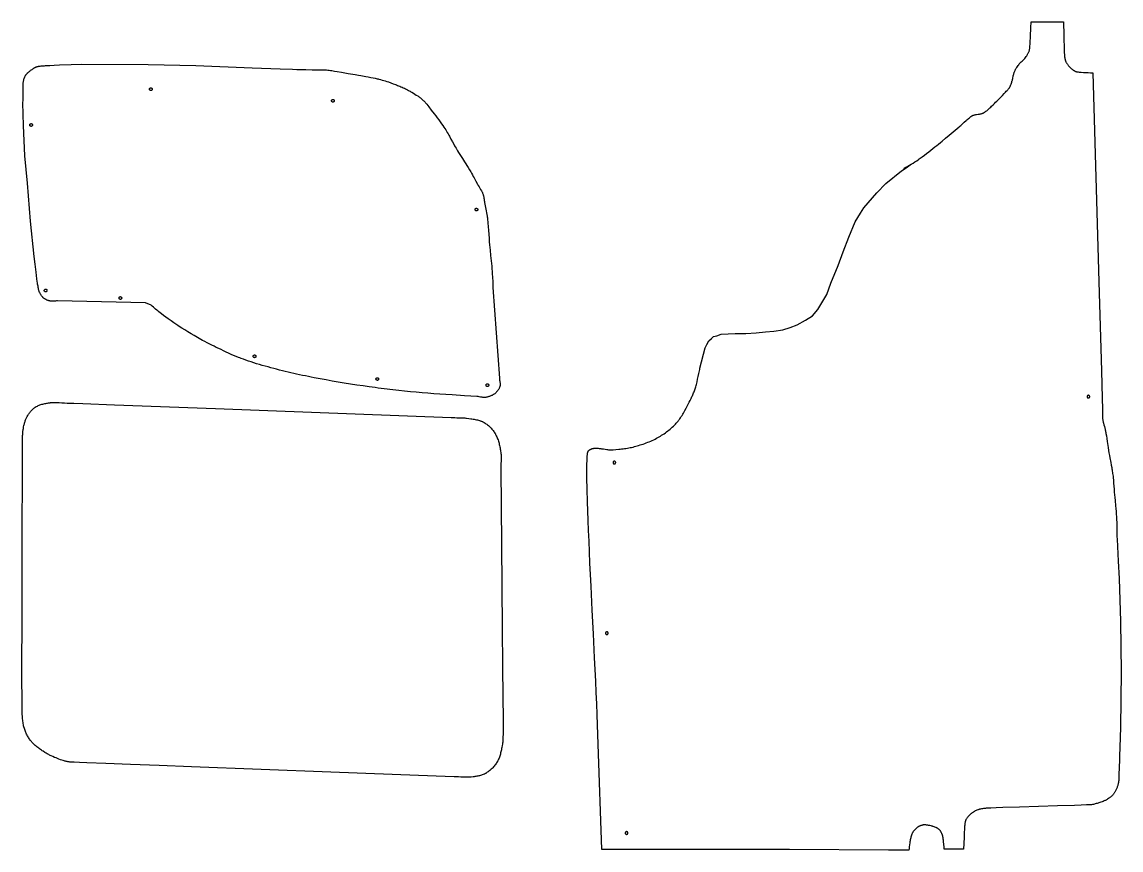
# Model space of a CAD drawing. Extents: x -1273 to 5386, y -1653 to 3649.
# Drawn here: x -7 to 1609, y -1653 to -435 of the extents above; entities that cross this region are included whole.
import ezdxf

# ---------------------------------------------------------------- set-up
doc = ezdxf.new("R2010")
doc.units = 0
doc.layers.add('Default_Layer', color=1, linetype='CONTINUOUS')

msp = doc.modelspace()

# ---------------------------------------------------------------- linework, layer by layer
at = {"layer": 'Default_Layer'}
for points in [[(990, -944.4), (997.4, -914.2), (999.9, -909.4), (1003.1, -904.1), (1006.8, -900.6), (1010.1, -897.6), (1014.6, -896.6), (1021.3, -894.4), (1041.7, -893.1), (1057.5, -893.4), (1072.6, -892.1), (1086.2, -890.8), (1098.6, -889.8), (1111.9, -887.6), (1122.8, -884.2), (1133, -880.4), (1144.9, -873.7), (1155.3, -867.1), (1163.5, -858.1), (1176.7, -835.9), (1182.5, -819.3), (1193.2, -793.4), (1200.4, -772.9), (1208.8, -751.4), (1218.4, -728.7), (1225.8, -716), (1230.8, -708.5), (1250.1, -686.5), (1263.4, -672.4), (1286.1, -654.1), (1294.6, -648.4), (1295.1, -648), (1295.3, -647.8), (1295.3, -647.8), (1295.3, -647.8), (1295.2, -647.8), (1294.9, -647.9), (1293.9, -648.4), (1292.5, -649.2), (1290.1, -650.5), (1289.9, -650.6), (1289.8, -650.6), (1289.8, -650.6), (1290.6, -650.2), (1295.5, -647.2), (1298.1, -645.7), (1300.7, -644.1), (1303.4, -642.4), (1306, -640.7), (1308.6, -639), (1311.2, -637.3), (1312.4, -636.4), (1313.8, -635.4), (1316.7, -633.3), (1319.9, -630.9), (1323.1, -628.5), (1326.4, -625.9), (1329.5, -623.5), (1332.6, -621.1), (1335.4, -618.8), (1338.1, -616.7), (1340.7, -614.5), (1343.4, -612.3), (1346, -610.1), (1351.2, -605.7), (1356.5, -601.3), (1371, -589.2), (1372.2, -588.2), (1373.5, -587.1), (1376, -584.7), (1378.6, -582.4), (1381.2, -580), (1382.4, -578.9), (1383.7, -577.8), (1384.9, -576.8), (1386.1, -575.8), (1387.2, -574.9), (1388.3, -574.2), (1388.9, -573.8), (1389.4, -573.5), (1389.9, -573.2), (1390.4, -572.9), (1390.9, -572.7), (1391.4, -572.4), (1391.9, -572.2), (1392.4, -572.1), (1392.9, -571.9), (1393.5, -571.7), (1394.5, -571.5), (1395.6, -571.2), (1396.7, -571), (1398.9, -570.7), (1400, -570.5), (1401.1, -570.3), (1402.2, -570.1), (1403.3, -569.9), (1404.4, -569.6), (1404.9, -569.5), (1405.4, -569.3), (1405.9, -569.1), (1406.4, -568.9), (1406.9, -568.7), (1407.4, -568.4), (1407.9, -568.1), (1408.4, -567.8), (1408.9, -567.5), (1409.4, -567.1), (1410.5, -566.3), (1411.7, -565.4), (1412.8, -564.5), (1414, -563.4), (1415.2, -562.3), (1416.4, -561.2), (1417.5, -560.1), (1418.7, -559), (1420.9, -556.8), (1422.9, -554.8), (1424.7, -553.1), (1426.3, -551.5), (1428, -549.8), (1429.7, -548), (1431.4, -546.3), (1434.6, -543), (1437.1, -540.3), (1438.2, -539.2), (1439.3, -538.1), (1440.4, -536.9), (1441.6, -535.8), (1442.6, -534.6), (1443.1, -534), (1443.6, -533.5), (1444.1, -532.9), (1444.5, -532.3), (1444.9, -531.7), (1445.3, -531.1), (1445.6, -530.6), (1446, -530), (1446.3, -529.4), (1446.5, -528.7), (1446.8, -528.1), (1447, -527.5), (1447.5, -526.2), (1447.9, -524.9), (1448.3, -523.6), (1448.7, -522.3), (1449.1, -521), (1449.3, -520.3), (1449.5, -519.6), (1449.8, -517.9), (1450.6, -514.3), (1451.1, -512.5), (1451.3, -511.6), (1451.6, -510.7), (1451.8, -509.8), (1452.1, -508.9), (1452.4, -508.1), (1452.7, -507.4), (1453, -506.7), (1453.4, -505.9), (1453.7, -505.2), (1454.1, -504.5), (1454.5, -503.8), (1455, -503.1), (1455.8, -501.7), (1456.7, -500.4), (1457.7, -499.1), (1458.6, -497.9), (1459.5, -496.7), (1460, -496.2), (1460.5, -495.6), (1461, -495.1), (1461.5, -494.6), (1462.5, -493.6), (1463.6, -492.6), (1464.7, -491.7), (1465.2, -491.2), (1465.8, -490.7), (1466.3, -490.1), (1466.8, -489.6), (1467.2, -489.1), (1467.7, -488.5), (1468.6, -487.3), (1469.5, -485.9), (1470.5, -484.5), (1470.9, -483.8), (1471.4, -483), (1471.8, -482.2), (1472.3, -481.4), (1472.7, -480.6), (1473.1, -479.8), (1473.4, -479), (1473.8, -478.2), (1474.1, -477.4), (1474.3, -476.6), (1474.4, -476.1), (1474.6, -475.5), (1474.7, -474.8), (1474.8, -474.1), (1475, -472.3), (1475.2, -470.2), (1475.3, -467.8), (1475.5, -465.1), (1475.7, -462.3), (1475.8, -459.3), (1476.1, -453), (1476.4, -446.6), (1476.7, -440.5), (1476.9, -437.6), (1477.1, -434.9), (1524.4, -434.9), (1524.6, -441.3), (1524.8, -448.3), (1525.1, -462.8), (1525.3, -469.5), (1525.5, -475.1), (1525.6, -479.4), (1525.7, -480.9), (1525.8, -481.8), (1526, -484.7), (1526.2, -486.1), (1526.4, -487.6), (1526.5, -488.3), (1526.6, -489), (1526.8, -489.7), (1526.9, -490.4), (1527.1, -491.1), (1527.3, -491.7), (1527.6, -492.4), (1527.8, -493.1), (1528.1, -493.7), (1528.5, -494.4), (1528.9, -495.1), (1529.3, -495.8), (1529.8, -496.5), (1530.2, -497.2), (1530.7, -497.9), (1531.2, -498.5), (1531.8, -499.2), (1532.3, -499.8), (1532.8, -500.4), (1533.3, -501), (1533.9, -501.6), (1534.4, -502.1), (1534.8, -502.6), (1535.3, -503), (1536.2, -503.8), (1537.1, -504.5), (1538.1, -505.2), (1538.6, -505.6), (1539.1, -505.9), (1539.6, -506.2), (1540.2, -506.5), (1540.7, -506.8), (1541.2, -507.1), (1541.8, -507.3), (1542.3, -507.6), (1542.9, -507.8), (1543.5, -508), (1543.8, -508.1), (1544.1, -508.2), (1545, -508.3), (1546.1, -508.5), (1547.4, -508.6), (1548.8, -508.7), (1550.3, -508.8), (1553.7, -509), (1560.9, -509.4), (1564.4, -509.5), (1567.6, -509.7), (1576.6, -817), (1580.4, -948.2), (1581.5, -988.4), (1582, -1004.3), (1582, -1006.1), (1581.9, -1007.9), (1581.8, -1011.5), (1581.7, -1013.3), (1581.7, -1015.1), (1581.8, -1016), (1581.8, -1016.9), (1581.9, -1017.8), (1582, -1018.6), (1582.1, -1019.6), (1582.3, -1020.6), (1582.5, -1021.6), (1582.7, -1022.7), (1583, -1023.8), (1583.3, -1025), (1583.9, -1027.4), (1584.6, -1029.9), (1585.3, -1032.5), (1585.6, -1033.7), (1585.9, -1035), (1586.2, -1036.2), (1586.4, -1037.4), (1586.7, -1038.7), (1586.9, -1040.2), (1587.5, -1043.6), (1588.1, -1047.6), (1588.8, -1051.9), (1590.1, -1060.9), (1590.8, -1065.1), (1591.4, -1068.9), (1592, -1072.5), (1592.7, -1076.1), (1594.1, -1083.2), (1594.8, -1086.8), (1595.5, -1090.4), (1595.8, -1092.2), (1596.1, -1094), (1596.3, -1095.8), (1596.6, -1097.6), (1596.8, -1099.4), (1597, -1101.3), (1597.3, -1103.2), (1597.5, -1105.2), (1597.8, -1109.3), (1598.2, -1113.6), (1598.9, -1122.2), (1599.2, -1126.4), (1599.6, -1130.6), (1599.9, -1134.7), (1600.3, -1138.7), (1601.1, -1146.8), (1601.4, -1150.8), (1601.8, -1154.9), (1602.1, -1158.9), (1602.3, -1163), (1602.5, -1167), (1602.7, -1171.1), (1602.8, -1175.3), (1602.9, -1179.4), (1603, -1187.7), (1603.1, -1191.9), (1603.2, -1196), (1605.1, -1228.1), (1606.4, -1253.8), (1608.1, -1317.1), (1609.1, -1391.2), (1608.1, -1472.8), (1607.3, -1501.8), (1607, -1514.9), (1606.9, -1519.8), (1606.8, -1523.2), (1606.6, -1528.6), (1606.3, -1534.3), (1606.1, -1539.4), (1605.9, -1543.2), (1605.8, -1544.7), (1605.8, -1546.2), (1605.8, -1547.6), (1605.8, -1549.1), (1605.7, -1550.6), (1605.7, -1551.3), (1605.6, -1552), (1605.5, -1552.7), (1605.4, -1553.5), (1605.3, -1554.2), (1605.1, -1554.9), (1605, -1555.6), (1604.7, -1556.4), (1604.5, -1557.3), (1604.2, -1558.2), (1603.9, -1559.2), (1603.6, -1560.2), (1603.2, -1561.2), (1602.8, -1562.2), (1602.4, -1563.2), (1602, -1564.2), (1601.5, -1565.2), (1601.1, -1566.2), (1600.6, -1567.1), (1600.1, -1567.9), (1599.7, -1568.7), (1599.2, -1569.5), (1598.7, -1570.1), (1598.2, -1570.8), (1597.6, -1571.4), (1597.1, -1572.1), (1596.5, -1572.7), (1595.9, -1573.3), (1595.3, -1573.8), (1594.7, -1574.4), (1594, -1575), (1593.4, -1575.5), (1592.7, -1576), (1592, -1576.5), (1591.3, -1577), (1590.6, -1577.5), (1589.2, -1578.4), (1588.5, -1578.8), (1587.7, -1579.3), (1587, -1579.7), (1586.2, -1580.1), (1585.3, -1580.4), (1584.5, -1580.8), (1582.8, -1581.5), (1581.2, -1582.1), (1579.6, -1582.7), (1576.7, -1583.7), (1575.3, -1584.1), (1574, -1584.5), (1572.7, -1584.9), (1571.3, -1585.3), (1570, -1585.6), (1568.6, -1585.9), (1567.3, -1586.2), (1565.9, -1586.4), (1565.1, -1586.5), (1563.6, -1586.6), (1558.3, -1586.8), (1550.4, -1587.1), (1540.5, -1587.4), (1515.9, -1588.2), (1487.9, -1589.1), (1459.9, -1590), (1435.3, -1590.8), (1425.3, -1591.1), (1417.5, -1591.4), (1412.2, -1591.6), (1410.6, -1591.7), (1409.8, -1591.8), (1408.4, -1591.9), (1406.9, -1592.1), (1405.5, -1592.3), (1404, -1592.6), (1402.6, -1592.8), (1401.9, -1593), (1401.2, -1593.2), (1400.5, -1593.3), (1399.8, -1593.5), (1399.1, -1593.8), (1398.4, -1594), (1397.1, -1594.5), (1395.9, -1595.1), (1394.6, -1595.7), (1393.4, -1596.4), (1392.2, -1597.2), (1391.6, -1597.5), (1391, -1597.9), (1390.4, -1598.3), (1389.8, -1598.8), (1389.3, -1599.2), (1388.8, -1599.6), (1387.7, -1600.6), (1386.5, -1601.6), (1386, -1602.1), (1385.4, -1602.7), (1384.9, -1603.3), (1384.3, -1603.9), (1383.8, -1604.5), (1383.3, -1605.1), (1382.8, -1605.7), (1382.3, -1606.4), (1381.9, -1607), (1381.5, -1607.7), (1381.1, -1608.4), (1380.8, -1609.1), (1380.5, -1609.8), (1380.2, -1610.5), (1380, -1611.2), (1379.8, -1612), (1379.7, -1612.7), (1379.6, -1613.5), (1379.5, -1614.2), (1379.4, -1615), (1379.2, -1616.6), (1379.1, -1618.1), (1379, -1619.7), (1378.9, -1621.2), (1378.8, -1622.1), (1378.8, -1623.3), (1378.6, -1626.3), (1378.4, -1630), (1378.2, -1634.3), (1377.8, -1643.5), (1377.4, -1652), (1349.1, -1652), (1348.8, -1647.8), (1348.6, -1645.7), (1348.4, -1643.6), (1348.3, -1642.5), (1348.2, -1641.2), (1348.1, -1639.8), (1348, -1638.4), (1347.8, -1636.9), (1347.7, -1636.2), (1347.6, -1635.5), (1347.5, -1634.7), (1347.3, -1634), (1347.1, -1633.3), (1346.9, -1632.7), (1346.5, -1631.4), (1346, -1630), (1345.7, -1629.4), (1345.4, -1628.7), (1345.1, -1628), (1344.8, -1627.4), (1344.5, -1626.8), (1344.1, -1626.1), (1343.8, -1625.6), (1343.4, -1625), (1343, -1624.4), (1342.6, -1623.9), (1342.2, -1623.4), (1341.8, -1623), (1341.3, -1622.6), (1340.9, -1622.2), (1340.4, -1621.8), (1339.9, -1621.5), (1339.4, -1621.1), (1338.8, -1620.8), (1338.3, -1620.5), (1337.7, -1620.3), (1337.2, -1620), (1336.6, -1619.8), (1335.5, -1619.3), (1334.3, -1618.9), (1333.1, -1618.5), (1332.5, -1618.3), (1331.8, -1618.1), (1331, -1617.9), (1330.1, -1617.7), (1328.2, -1617.2), (1327.2, -1617.1), (1326.2, -1616.9), (1325.1, -1616.7), (1324.1, -1616.5), (1323.1, -1616.4), (1322.2, -1616.3), (1321.3, -1616.2), (1320.5, -1616.2), (1319.7, -1616.2), (1319, -1616.2), (1318.4, -1616.3), (1317.8, -1616.4), (1317.2, -1616.5), (1316.6, -1616.7), (1316, -1616.8), (1315.4, -1617), (1314.8, -1617.2), (1314.2, -1617.4), (1313.6, -1617.6), (1313, -1617.9), (1312.4, -1618.2), (1311.9, -1618.4), (1311.3, -1618.7), (1310.8, -1619), (1310.3, -1619.4), (1309.7, -1619.7), (1309.2, -1620.1), (1308.7, -1620.5), (1308.2, -1620.9), (1307.7, -1621.3), (1307.2, -1621.8), (1306.7, -1622.3), (1306.2, -1622.8), (1305.7, -1623.3), (1305.3, -1623.8), (1304.8, -1624.4), (1304.4, -1625), (1303.9, -1625.5), (1303.5, -1626.1), (1303.1, -1626.7), (1302.8, -1627.3), (1302.4, -1627.8), (1302.1, -1628.4), (1301.8, -1629), (1301.5, -1629.6), (1301.3, -1630.2), (1301.1, -1630.9), (1300.8, -1631.5), (1300.4, -1632.8), (1300.1, -1634.1), (1299.8, -1635.4), (1299.2, -1638), (1299.1, -1638.7), (1298.9, -1639.4), (1298.7, -1641.1), (1298.4, -1643), (1298.2, -1645), (1297.7, -1649.1), (1297.4, -1651.2), (1297.2, -1653.1), (1267, -1653.1), (1121.4, -1652.5), (845.5, -1652.5), (840.4, -1497.3), (840, -1483.4), (839.4, -1468.8), (838.8, -1453.6), (838.1, -1437.8), (837.4, -1421.5), (836.6, -1404.8), (834.9, -1370.5), (833.2, -1335.3), (831.5, -1300), (829.8, -1265), (829, -1247.9), (828.2, -1231), (827.5, -1214.6), (826.8, -1198.7), (826.1, -1183.2), (825.5, -1168.4), (825, -1154.3), (824.6, -1141), (824.4, -1134.6), (824.2, -1128.5), (824.1, -1122.6), (823.9, -1116.9), (823.8, -1111.5), (823.8, -1106.3), (823.7, -1101.4), (823.7, -1096.8), (823.7, -1092.4), (823.7, -1088.4), (823.8, -1084.6), (823.9, -1081.2), (824, -1078.1), (824.2, -1075.3), (824.2, -1074), (824.3, -1072.8), (824.5, -1071.7), (824.6, -1070.7), (824.7, -1069.8), (824.8, -1069), (825, -1068.2), (825.1, -1067.6), (825.3, -1067.1), (825.4, -1066.6), (825.6, -1066.2), (825.7, -1066.1), (825.8, -1066), (826.2, -1065.6), (826.6, -1065.2), (827, -1064.8), (827.5, -1064.5), (827.9, -1064.2), (828.3, -1063.9), (828.8, -1063.7), (829.3, -1063.4), (829.8, -1063.2), (830.3, -1063), (830.8, -1062.8), (831.3, -1062.6), (831.8, -1062.5), (832.3, -1062.4), (832.8, -1062.3), (833.4, -1062.2), (833.9, -1062.1), (834.5, -1062), (835.6, -1061.9), (836.8, -1061.9), (838, -1061.9), (839.2, -1061.9), (840.4, -1062), (841.6, -1062.2), (842.8, -1062.3), (844.1, -1062.5), (845.4, -1062.7), (847.9, -1063.1), (850.4, -1063.5), (852.9, -1063.9), (854.1, -1064.1), (855.3, -1064.2), (856.5, -1064.4), (857.7, -1064.5), (858.8, -1064.5), (860, -1064.5), (861.1, -1064.5), (862.1, -1064.4), (866.4, -1064), (870.6, -1063.6), (872.7, -1063.3), (874.8, -1063.1), (876.9, -1062.8), (879, -1062.5), (881.1, -1062.2), (883.2, -1061.9), (885.3, -1061.5), (887.4, -1061.1), (889.5, -1060.7), (891.5, -1060.2), (893.6, -1059.7), (895.6, -1059.1), (897.7, -1058.6), (899.8, -1057.9), (902, -1057.2), (904.2, -1056.5), (906.4, -1055.8), (908.7, -1055), (910.9, -1054.1), (913.2, -1053.3), (915.4, -1052.4), (917.6, -1051.4), (919.8, -1050.5), (921.9, -1049.5), (924, -1048.5), (926.1, -1047.4), (928, -1046.4), (929.9, -1045.3), (931.8, -1044.2), (933.6, -1043), (935.4, -1041.8), (937.3, -1040.6), (939.1, -1039.3), (940.9, -1038), (942.6, -1036.6), (944.4, -1035.2), (946.1, -1033.8), (947.7, -1032.4), (949.3, -1031), (950.9, -1029.5), (952.4, -1028.1), (953.8, -1026.6), (955.2, -1025.1), (956.5, -1023.7), (957.2, -1022.9), (957.8, -1022.1), (958.4, -1021.4), (959, -1020.6), (959.6, -1019.8), (960.2, -1018.9), (961.4, -1017.2), (962.5, -1015.5), (963.6, -1013.7), (964.7, -1011.9), (965.7, -1010.2), (966.7, -1008.4), (967.7, -1006.6), (969.5, -1003.2), (971.1, -1000), (972.6, -997.1), (974.1, -994.4), (975.5, -991.6), (976.8, -988.9), (978.2, -986.1), (978.8, -984.7), (979.4, -983.3), (980.1, -981.9), (980.6, -980.4), (981.2, -979), (981.8, -977.6), (982.3, -976.1), (982.8, -974.7), (983.3, -973.2), (983.8, -971.6), (984.3, -969.9), (984.7, -968.1), (985.2, -966.3), (985.6, -964.4), (986.5, -960.4), (987.4, -956.4), (988.3, -952.3), (989.1, -948.3), (989.6, -946.3), (990, -944.4)], [(-4.8, -587), (-5.5, -553.9), (-5.4, -549.7), (-5.4, -545.2), (-5.4, -535.9), (-5.3, -531.6), (-5.2, -527.8), (-5.2, -526.2), (-5.1, -524.9), (-5, -523.8), (-4.9, -523), (-4.7, -521.7), (-4.4, -520.4), (-4, -519.1), (-3.7, -517.8), (-3.4, -517.2), (-3.2, -516.6), (-3, -516), (-2.7, -515.4), (-2.4, -514.8), (-2.1, -514.2), (-1.8, -513.7), (-1.5, -513.1), (-1.1, -512.6), (-0.8, -512.1), (-0.4, -511.6), (0.1, -511.1), (0.5, -510.6), (1, -510.1), (1.4, -509.7), (1.9, -509.2), (2.9, -508.4), (3.9, -507.6), (4.9, -506.8), (5.8, -506), (6.8, -505.3), (7.8, -504.6), (8.8, -503.8), (9.8, -503.2), (10.8, -502.5), (11.3, -502.2), (11.9, -501.9), (12.4, -501.7), (13, -501.4), (13.5, -501.2), (14.1, -500.9), (14.7, -500.7), (15.3, -500.6), (16, -500.4), (16.7, -500.3), (17.4, -500.1), (18.2, -500), (19.8, -499.8), (21.4, -499.6), (23.1, -499.4), (26.3, -499.2), (27.4, -499.1), (29.1, -499), (34, -498.8), (40.6, -498.5), (48.3, -498.2), (65.3, -497.5), (80.9, -496.9), (178.7, -497.3), (248.6, -498.7), (331.7, -502.2), (372.8, -503.8), (390.9, -504.4), (397.3, -504.7), (401.2, -504.8), (405.8, -504.9), (410.5, -505), (419.8, -505.1), (422.5, -505.2), (425.4, -505.2), (431.1, -505.2), (433.9, -505.3), (436.5, -505.3), (438.9, -505.4), (440, -505.5), (441, -505.5), (443, -505.7), (444.9, -506), (446.8, -506.2), (448.8, -506.5), (452.6, -507.2), (456.5, -507.8), (462.9, -508.9), (472.6, -510.5), (483, -512.3), (487.7, -513.1), (491.5, -513.8), (498.6, -515), (502.2, -515.7), (505.9, -516.4), (509.3, -517.1), (512.6, -517.7), (515.5, -518.4), (516.8, -518.7), (518, -519), (520.3, -519.6), (522.6, -520.3), (525, -521), (527.3, -521.7), (529.6, -522.5), (531.8, -523.2), (535.5, -524.5), (538.8, -525.7), (542.1, -526.9), (543.7, -527.5), (545.3, -528.2), (546.9, -528.8), (548.5, -529.5), (550.2, -530.2), (551.9, -531), (553.6, -531.7), (555.4, -532.5), (557.1, -533.3), (558.7, -534.1), (560.1, -534.8), (561.4, -535.5), (562.6, -536.1), (563.8, -536.8), (565, -537.5), (566.2, -538.3), (568.5, -539.7), (570.7, -541.1), (572.8, -542.5), (575, -543.8), (576, -544.5), (577.1, -545.2), (578.1, -546), (579.1, -546.7), (580, -547.5), (581, -548.4), (582, -549.3), (582.9, -550.2), (583.9, -551.1), (584.8, -552.1), (585.7, -553.1), (586.6, -554.1), (587.2, -554.8), (588.2, -556), (591.1, -559.6), (594.9, -564.5), (599.2, -570.1), (601.4, -573.1), (603.7, -576.1), (605.9, -579.1), (608.1, -582), (610.1, -584.7), (611.9, -587.3), (613.5, -589.6), (614.9, -591.7), (616.1, -593.5), (617.3, -595.4), (618.4, -597.3), (619.5, -599.3), (620.6, -601.2), (621.7, -603.1), (623.8, -607.1), (625.9, -611), (628.1, -614.9), (629.1, -616.9), (630.2, -618.8), (631.3, -620.7), (632.4, -622.7), (633.6, -624.6), (634.9, -626.7), (637.7, -631.2), (640.6, -635.9), (643.6, -640.5), (649, -649), (651.2, -652.5), (652.1, -654), (652.8, -655.2), (654.1, -657.5), (655.4, -659.7), (656.7, -662), (657.9, -664.3), (660.4, -668.9), (662.9, -673.4), (663.5, -674.4), (664, -675.4), (665.1, -677.3), (666.3, -679.3), (667.4, -681.3), (668.5, -683.2), (669, -684.2), (669.5, -685.1), (670, -686), (670.4, -686.9), (670.7, -687.8), (671.1, -688.7), (671.3, -689.5), (671.6, -690.4), (671.8, -691.2), (672, -692.1), (672.2, -693), (672.3, -693.9), (672.6, -695.7), (672.8, -697.4), (673, -699.2), (673.3, -701), (673.4, -701.9), (673.5, -702.8), (674, -705.3), (674.5, -707.9), (675.6, -712.9), (676.1, -715.5), (676.6, -718), (677, -720.5), (677.2, -721.8), (677.4, -723.1), (677.5, -724.6), (677.7, -726.3), (677.9, -728.4), (678.1, -730.7), (678.5, -735.9), (679, -741.6), (679.8, -753.2), (680.2, -758.4), (680.6, -762.9), (681, -766.8), (681.4, -770.7), (682.2, -778.6), (682.6, -782.5), (683, -786.4), (683.4, -790.3), (683.7, -794.2), (684, -798.1), (684.3, -802), (684.5, -805.9), (684.8, -809.8), (685.2, -817.6), (685.6, -825.4), (695, -958.7), (695.1, -959.4), (695.2, -960.2), (695.4, -961.7), (695.7, -963.3), (695.9, -964.8), (696, -965.6), (696.1, -966.3), (696.2, -967.1), (696.2, -967.9), (696.2, -968.6), (696.1, -969.3), (696, -970.1), (695.9, -970.8), (695.7, -971.5), (695.4, -972.2), (695.2, -972.9), (694.9, -973.6), (694.5, -974.3), (694.2, -975), (693.8, -975.6), (693.4, -976.3), (692.9, -976.9), (692.4, -977.5), (692, -978.1), (691.5, -978.7), (690.9, -979.2), (690.4, -979.8), (689.9, -980.3), (689.3, -980.8), (688.7, -981.3), (688.1, -981.8), (687.4, -982.3), (686.6, -982.8), (685.8, -983.2), (685, -983.7), (684.2, -984.2), (683.3, -984.6), (682.4, -985), (681.5, -985.4), (680.6, -985.8), (679.6, -986.1), (678.7, -986.4), (677.8, -986.6), (676.9, -986.9), (676, -987), (675.2, -987.2), (674.3, -987.3), (673.4, -987.3), (672.6, -987.3), (671.7, -987.2), (670.8, -987.2), (669.9, -987.1), (669, -986.9), (667.3, -986.7), (665.5, -986.4), (663.7, -986.1), (662.9, -986), (662, -985.9), (652.9, -985.3), (643.8, -984.8), (625.5, -983.6), (616.5, -983), (607.5, -982.4), (598.6, -981.8), (594.2, -981.4), (589.9, -981.1), (581.3, -980.3), (572.7, -979.6), (564.1, -978.8), (555.5, -977.9), (547, -977.1), (538.4, -976.1), (534.1, -975.6), (529.8, -975.1), (525.5, -974.6), (521.2, -974.1), (516.9, -973.5), (512.5, -972.9), (503.6, -971.7), (494.5, -970.4), (485.3, -969), (476.1, -967.6), (466.9, -966.1), (457.9, -964.6), (449.1, -963.1), (440.4, -961.5), (431.6, -959.9), (422.9, -958.3), (418.5, -957.4), (414.1, -956.6), (409.7, -955.7), (405.4, -954.8), (401.1, -953.9), (396.8, -953), (392.6, -952.1), (388.3, -951.1), (384.2, -950.1), (380, -949.1), (375.9, -948.1), (371.7, -947), (367.5, -945.9), (363.3, -944.8), (359, -943.7), (354.8, -942.5), (350.6, -941.3), (346.4, -940.1), (342.2, -938.9), (338.1, -937.6), (334.1, -936.4), (330.1, -935.1), (326.2, -933.8), (322.4, -932.5), (318.7, -931.2), (315.2, -929.9), (313.4, -929.2), (311.6, -928.5), (308, -927), (304.3, -925.5), (300.6, -923.9), (296.9, -922.2), (293.2, -920.5), (289.5, -918.8), (285.8, -917), (282.3, -915.3), (278.8, -913.6), (275.4, -911.9), (272.2, -910.3), (269.1, -908.8), (266.2, -907.3), (261, -904.6), (258.6, -903.3), (256.2, -902), (253.8, -900.6), (251.3, -899.2), (248.9, -897.8), (246.4, -896.4), (241.6, -893.5), (236.8, -890.7), (232.3, -887.9), (228.1, -885.2), (224.3, -882.8), (222.4, -881.6), (220.5, -880.3), (216.4, -877.5), (212.3, -874.6), (208.2, -871.7), (204.4, -869), (200.9, -866.5), (198.1, -864.3), (196, -862.7), (194.3, -861.4), (192.7, -860), (191.1, -858.7), (189.4, -857.3), (186.2, -854.4), (184.6, -853), (183, -851.6), (174.7, -847.9), (45.3, -845.4), (44.5, -845.4), (43.8, -845.4), (42.2, -845.5), (40.6, -845.6), (39, -845.6), (37.4, -845.6), (36.7, -845.6), (35.9, -845.6), (35.2, -845.5), (34.5, -845.5), (33.9, -845.4), (33.3, -845.2), (32.6, -845.1), (32, -844.9), (31.4, -844.7), (30.9, -844.5), (30.3, -844.2), (29.7, -844), (29.1, -843.7), (28.5, -843.4), (28, -843.2), (27.4, -842.8), (26.9, -842.5), (26.4, -842.2), (25.8, -841.8), (25.3, -841.4), (24.9, -841), (24.4, -840.6), (23.9, -840.2), (23.5, -839.7), (23, -839.2), (22.6, -838.7), (22.2, -838.2), (21.8, -837.6), (21.4, -837), (21, -836.4), (20.6, -835.8), (20.3, -835.2), (19.9, -834.6), (19.6, -833.9), (19.3, -833.3), (19, -832.7), (18.4, -831.4), (18.2, -830.7), (17.9, -830), (17.7, -829.3), (17.5, -828.6), (17.4, -827.8), (17.2, -827), (16.9, -825.4), (16.6, -823.8), (16.4, -822.2), (16.1, -820.5), (15.9, -818.9), (15.6, -816.6), (15.1, -812.9), (13.9, -802.8), (12.5, -791), (11.2, -780), (5.7, -728.1), (1, -672.2), (-2.7, -631.9), (-4.8, -587)], [(184.5, -533.8), (184.5, -534), (184.5, -534.2), (184.4, -534.4), (184.3, -534.6), (184.3, -534.8), (184.1, -535), (184, -535.1), (183.9, -535.2), (183.8, -535.4), (183.6, -535.5), (183.4, -535.6), (183.3, -535.7), (183.1, -535.7), (182.9, -535.8), (182.7, -535.8), (182.5, -535.8), (182.3, -535.8), (182.1, -535.8), (181.9, -535.7), (181.7, -535.6), (181.5, -535.5), (181.4, -535.4), (181.2, -535.3), (181.1, -535.2), (180.9, -535.1), (180.8, -534.9), (180.7, -534.7), (180.7, -534.6), (180.6, -534.4), (180.5, -534.2), (180.5, -534), (180.5, -533.8), (180.5, -533.6), (180.6, -533.4), (180.6, -533.2), (180.7, -533), (180.8, -532.8), (180.9, -532.7), (181, -532.5), (181.1, -532.4), (181.3, -532.2), (181.4, -532.1), (181.6, -532), (181.8, -532), (182, -531.9), (182.1, -531.8), (182.3, -531.8), (182.5, -531.8), (182.8, -531.8), (183, -531.9), (183.1, -531.9), (183.3, -532), (183.5, -532.1), (183.7, -532.2), (183.8, -532.3), (184, -532.4), (184.1, -532.6), (184.2, -532.7), (184.3, -532.9), (184.4, -533.1), (184.4, -533.2), (184.5, -533.4), (184.5, -533.6), (184.5, -533.8)], [(452.2, -550.9), (452.2, -551.1), (452.2, -551.3), (452.1, -551.5), (452.1, -551.7), (452, -551.9), (451.9, -552), (451.8, -552.2), (451.6, -552.3), (451.5, -552.4), (451.3, -552.6), (451.2, -552.7), (451, -552.7), (450.8, -552.8), (450.6, -552.8), (450.4, -552.9), (450.2, -552.9), (450, -552.9), (449.8, -552.8), (449.6, -552.8), (449.4, -552.7), (449.3, -552.6), (449.1, -552.5), (448.9, -552.4), (448.8, -552.3), (448.7, -552.1), (448.6, -552), (448.5, -551.8), (448.4, -551.6), (448.3, -551.4), (448.3, -551.2), (448.2, -551), (448.2, -550.8), (448.3, -550.6), (448.3, -550.4), (448.3, -550.2), (448.4, -550.1), (448.5, -549.9), (448.6, -549.7), (448.7, -549.6), (448.8, -549.4), (449, -549.3), (449.1, -549.2), (449.3, -549.1), (449.5, -549), (449.7, -549), (449.9, -548.9), (450.1, -548.9), (450.3, -548.9), (450.5, -548.9), (450.7, -548.9), (450.9, -549), (451, -549.1), (451.2, -549.1), (451.4, -549.2), (451.5, -549.4), (451.7, -549.5), (451.8, -549.6), (451.9, -549.8), (452, -550), (452.1, -550.1), (452.2, -550.3), (452.2, -550.5), (452.2, -550.7), (452.2, -550.9)], [(8.5, -586.5), (8.5, -586.7), (8.4, -586.9), (8.4, -587.1), (8.3, -587.3), (8.2, -587.5), (8.1, -587.6), (8, -587.8), (7.9, -587.9), (7.7, -588.1), (7.6, -588.2), (7.4, -588.3), (7.2, -588.3), (7, -588.4), (6.8, -588.5), (6.6, -588.5), (6.4, -588.5), (6.2, -588.5), (6, -588.4), (5.9, -588.4), (5.7, -588.3), (5.5, -588.2), (5.3, -588.1), (5.2, -588), (5, -587.9), (4.9, -587.7), (4.8, -587.6), (4.7, -587.4), (4.6, -587.2), (4.6, -587), (4.5, -586.8), (4.5, -586.7), (4.5, -586.4), (4.5, -586.2), (4.5, -586), (4.6, -585.9), (4.7, -585.7), (4.7, -585.5), (4.8, -585.3), (5, -585.2), (5.1, -585), (5.2, -584.9), (5.4, -584.8), (5.6, -584.7), (5.7, -584.6), (5.9, -584.6), (6.1, -584.5), (6.3, -584.5), (6.5, -584.5), (6.7, -584.5), (6.9, -584.5), (7.1, -584.6), (7.3, -584.7), (7.5, -584.7), (7.6, -584.8), (7.8, -585), (7.9, -585.1), (8, -585.2), (8.2, -585.4), (8.3, -585.6), (8.3, -585.7), (8.4, -585.9), (8.4, -586.1), (8.5, -586.3), (8.5, -586.5)], [(663.2, -710.9), (663.2, -711.1), (663.2, -711.3), (663.1, -711.5), (663.1, -711.7), (663, -711.9), (662.9, -712.1), (662.8, -712.2), (662.6, -712.3), (662.5, -712.5), (662.3, -712.6), (662.2, -712.7), (662, -712.8), (661.8, -712.8), (661.6, -712.9), (661.4, -712.9), (661.2, -712.9), (661, -712.9), (660.8, -712.9), (660.6, -712.8), (660.4, -712.7), (660.3, -712.6), (660.1, -712.5), (659.9, -712.4), (659.8, -712.3), (659.7, -712.1), (659.6, -712), (659.5, -711.8), (659.4, -711.6), (659.3, -711.5), (659.3, -711.3), (659.3, -711.1), (659.2, -710.9), (659.3, -710.7), (659.3, -710.5), (659.3, -710.3), (659.4, -710.1), (659.5, -709.9), (659.6, -709.8), (659.7, -709.6), (659.9, -709.5), (660, -709.3), (660.2, -709.2), (660.3, -709.1), (660.5, -709), (660.7, -709), (660.9, -708.9), (661.1, -708.9), (661.3, -708.9), (661.5, -708.9), (661.7, -709), (661.9, -709), (662.1, -709.1), (662.2, -709.2), (662.4, -709.3), (662.5, -709.4), (662.7, -709.5), (662.8, -709.7), (662.9, -709.8), (663, -710), (663.1, -710.2), (663.2, -710.3), (663.2, -710.5), (663.2, -710.7), (663.2, -710.9)], [(29.9, -830), (29.9, -830.2), (29.8, -830.4), (29.8, -830.6), (29.7, -830.7), (29.6, -830.9), (29.5, -831.1), (29.4, -831.2), (29.3, -831.4), (29.1, -831.5), (29, -831.6), (28.8, -831.7), (28.6, -831.8), (28.4, -831.9), (28.2, -831.9), (28, -831.9), (27.8, -831.9), (27.6, -831.9), (27.4, -831.9), (27.2, -831.8), (27.1, -831.8), (26.9, -831.7), (26.7, -831.6), (26.6, -831.5), (26.4, -831.3), (26.3, -831.2), (26.2, -831), (26.1, -830.9), (26, -830.7), (26, -830.5), (25.9, -830.3), (25.9, -830.1), (25.9, -829.9), (25.9, -829.7), (25.9, -829.5), (26, -829.3), (26, -829.1), (26.1, -828.9), (26.2, -828.8), (26.4, -828.6), (26.5, -828.5), (26.6, -828.4), (26.8, -828.3), (27, -828.2), (27.1, -828.1), (27.3, -828), (27.5, -828), (27.7, -827.9), (27.9, -827.9), (28.1, -827.9), (28.3, -828), (28.5, -828), (28.7, -828.1), (28.9, -828.2), (29, -828.3), (29.2, -828.4), (29.3, -828.5), (29.4, -828.7), (29.6, -828.8), (29.7, -829), (29.7, -829.2), (29.8, -829.4), (29.8, -829.6), (29.9, -829.8), (29.9, -830)], [(139.7, -841.1), (139.7, -841.3), (139.6, -841.5), (139.6, -841.6), (139.5, -841.8), (139.4, -842), (139.3, -842.2), (139.2, -842.3), (139.1, -842.5), (138.9, -842.6), (138.8, -842.7), (138.6, -842.8), (138.4, -842.9), (138.2, -842.9), (138.1, -843), (137.9, -843), (137.6, -843), (137.4, -843), (137.2, -843), (137.1, -842.9), (136.9, -842.8), (136.7, -842.8), (136.5, -842.7), (136.4, -842.5), (136.2, -842.4), (136.1, -842.3), (136, -842.1), (135.9, -841.9), (135.8, -841.8), (135.8, -841.6), (135.7, -841.4), (135.7, -841.2), (135.7, -841), (135.7, -840.8), (135.7, -840.6), (135.8, -840.4), (135.9, -840.2), (135.9, -840), (136, -839.9), (136.2, -839.7), (136.3, -839.6), (136.4, -839.4), (136.6, -839.3), (136.8, -839.2), (136.9, -839.2), (137.1, -839.1), (137.3, -839), (137.5, -839), (137.7, -839), (137.9, -839), (138.1, -839.1), (138.3, -839.1), (138.5, -839.2), (138.7, -839.3), (138.8, -839.4), (139, -839.5), (139.1, -839.6), (139.3, -839.8), (139.4, -839.9), (139.5, -840.1), (139.5, -840.3), (139.6, -840.5), (139.7, -840.6), (139.7, -840.8), (139.7, -841.1)], [(337.1, -926.8), (337.1, -927), (337, -927.2), (337, -927.4), (336.9, -927.6), (336.8, -927.8), (336.7, -927.9), (336.6, -928.1), (336.5, -928.2), (336.3, -928.3), (336.2, -928.4), (336, -928.5), (335.8, -928.6), (335.7, -928.7), (335.5, -928.7), (335.3, -928.8), (335.1, -928.8), (334.9, -928.8), (334.7, -928.7), (334.5, -928.7), (334.3, -928.6), (334.1, -928.5), (333.9, -928.4), (333.8, -928.3), (333.7, -928.2), (333.5, -928), (333.4, -927.9), (333.3, -927.7), (333.2, -927.5), (333.2, -927.3), (333.1, -927.1), (333.1, -926.9), (333.1, -926.7), (333.1, -926.5), (333.1, -926.3), (333.2, -926.1), (333.3, -926), (333.4, -925.8), (333.5, -925.6), (333.6, -925.5), (333.7, -925.3), (333.9, -925.2), (334, -925.1), (334.2, -925), (334.4, -924.9), (334.5, -924.8), (334.7, -924.8), (334.9, -924.8), (335.1, -924.8), (335.3, -924.8), (335.5, -924.8), (335.7, -924.9), (335.9, -924.9), (336.1, -925), (336.2, -925.1), (336.4, -925.2), (336.5, -925.4), (336.7, -925.5), (336.8, -925.7), (336.9, -925.8), (337, -926), (337, -926.2), (337.1, -926.4), (337.1, -926.6), (337.1, -926.8)], [(517.5, -960.2), (517.5, -960.4), (517.4, -960.6), (517.4, -960.8), (517.3, -961), (517.2, -961.2), (517.1, -961.3), (517, -961.5), (516.9, -961.6), (516.7, -961.8), (516.6, -961.9), (516.4, -962), (516.2, -962), (516.1, -962.1), (515.9, -962.2), (515.7, -962.2), (515.5, -962.2), (515.3, -962.2), (515.1, -962.1), (514.9, -962.1), (514.7, -962), (514.5, -961.9), (514.3, -961.8), (514.2, -961.7), (514.1, -961.6), (513.9, -961.4), (513.8, -961.3), (513.7, -961.1), (513.6, -960.9), (513.6, -960.7), (513.5, -960.6), (513.5, -960.4), (513.5, -960.2), (513.5, -959.9), (513.5, -959.7), (513.6, -959.6), (513.7, -959.4), (513.8, -959.2), (513.9, -959), (514, -958.9), (514.1, -958.7), (514.3, -958.6), (514.4, -958.5), (514.6, -958.4), (514.8, -958.3), (514.9, -958.3), (515.1, -958.2), (515.3, -958.2), (515.5, -958.2), (515.7, -958.2), (515.9, -958.2), (516.1, -958.3), (516.3, -958.4), (516.5, -958.4), (516.6, -958.6), (516.8, -958.7), (516.9, -958.8), (517.1, -958.9), (517.2, -959.1), (517.3, -959.3), (517.4, -959.4), (517.4, -959.6), (517.5, -959.8), (517.5, -960), (517.5, -960.2)], [(679.4, -969.3), (679.3, -969.5), (679.3, -969.7), (679.3, -969.9), (679.2, -970.1), (679.1, -970.2), (679, -970.4), (678.9, -970.6), (678.7, -970.7), (678.6, -970.8), (678.4, -970.9), (678.3, -971), (678.1, -971.1), (677.9, -971.2), (677.7, -971.2), (677.5, -971.2), (677.3, -971.3), (677.1, -971.2), (676.9, -971.2), (676.7, -971.2), (676.5, -971.1), (676.4, -971), (676.2, -970.9), (676.1, -970.8), (675.9, -970.6), (675.8, -970.5), (675.7, -970.3), (675.6, -970.2), (675.5, -970), (675.4, -969.8), (675.4, -969.6), (675.4, -969.4), (675.4, -969.2), (675.4, -969), (675.4, -968.8), (675.5, -968.6), (675.5, -968.4), (675.6, -968.3), (675.7, -968.1), (675.8, -968), (676, -967.8), (676.1, -967.7), (676.3, -967.6), (676.4, -967.5), (676.6, -967.4), (676.8, -967.3), (677, -967.3), (677.2, -967.3), (677.4, -967.3), (677.6, -967.3), (677.8, -967.3), (678, -967.4), (678.2, -967.4), (678.3, -967.5), (678.5, -967.6), (678.7, -967.7), (678.8, -967.9), (678.9, -968), (679, -968.2), (679.1, -968.3), (679.2, -968.5), (679.3, -968.7), (679.3, -968.9), (679.3, -969.1), (679.4, -969.3)], [(1563.1, -986.1), (1563.1, -985.9), (1563, -985.7), (1563, -985.5), (1562.9, -985.3), (1562.8, -985.2), (1562.7, -985), (1562.6, -984.9), (1562.5, -984.7), (1562.4, -984.6), (1562.2, -984.5), (1562, -984.4), (1561.9, -984.3), (1561.7, -984.2), (1561.5, -984.2), (1561.3, -984.1), (1561.1, -984.1), (1560.9, -984.1), (1560.7, -984.2), (1560.5, -984.2), (1560.3, -984.3), (1560.1, -984.4), (1560, -984.5), (1559.8, -984.6), (1559.7, -984.7), (1559.5, -984.9), (1559.4, -985), (1559.3, -985.2), (1559.2, -985.3), (1559.2, -985.5), (1559.1, -985.7), (1559.1, -985.9), (1559.1, -986.1), (1559.1, -986.3), (1559.1, -986.5), (1559.2, -986.7), (1559.2, -986.9), (1559.3, -987.1), (1559.4, -987.2), (1559.5, -987.4), (1559.7, -987.5), (1559.8, -987.7), (1560, -987.8), (1560.1, -987.9), (1560.3, -988), (1560.5, -988), (1560.7, -988.1), (1560.9, -988.1), (1561.1, -988.1), (1561.3, -988.1), (1561.5, -988.1), (1561.7, -988), (1561.9, -988), (1562, -987.9), (1562.2, -987.8), (1562.4, -987.7), (1562.5, -987.5), (1562.6, -987.4), (1562.7, -987.2), (1562.8, -987.1), (1562.9, -986.9), (1563, -986.7), (1563, -986.5), (1563.1, -986.3), (1563.1, -986.1)], [(62.6, -1523.6), (61.5, -1523.4), (60.4, -1523.2), (59.3, -1523), (58.2, -1522.7), (57.1, -1522.5), (56, -1522.2), (54.9, -1521.9), (53.8, -1521.6), (51.6, -1520.9), (49.5, -1520.2), (47.4, -1519.4), (45.3, -1518.6), (43.1, -1517.7), (40.8, -1516.8), (38.4, -1515.7), (36, -1514.6), (34.7, -1514), (33.5, -1513.4), (32.3, -1512.7), (31.1, -1512.1), (29.9, -1511.4), (28.7, -1510.8), (27.6, -1510.1), (26.5, -1509.4), (24.1, -1507.9), (22.9, -1507.1), (21.6, -1506.2), (20.3, -1505.3), (19, -1504.4), (17.6, -1503.4), (16.3, -1502.4), (15, -1501.3), (13.7, -1500.3), (12.4, -1499.2), (11.2, -1498.1), (10, -1497), (8.9, -1495.9), (7.8, -1494.8), (7.3, -1494.2), (6.9, -1493.7), (6, -1492.5), (5.1, -1491.4), (4.3, -1490.2), (3.5, -1489), (2.7, -1487.7), (1.9, -1486.5), (1.2, -1485.2), (0.5, -1483.9), (-0.1, -1482.6), (-0.7, -1481.3), (-1.3, -1480), (-1.9, -1478.6), (-2.4, -1477.3), (-2.9, -1475.9), (-3.4, -1474.5), (-3.8, -1473.1), (-4, -1472.4), (-4.2, -1471.7), (-4.6, -1470.2), (-4.9, -1468.7), (-5.2, -1467.1), (-5.4, -1465.4), (-5.6, -1463.7), (-5.8, -1462), (-6, -1460.3), (-6.1, -1458.5), (-6.2, -1456.7), (-6.5, -1453.2), (-6.8, -1446.2), (-6.9, -1444.3), (-6.9, -1440.3), (-6.9, -1426.7), (-7, -1406.6), (-7, -1381), (-6.9, -1317.7), (-6.7, -1245.8), (-6.6, -1174.2), (-6.4, -1111.5), (-6.3, -1066.8), (-6.2, -1053.8), (-6.2, -1048.7), (-6.1, -1045.2), (-6, -1043.4), (-5.9, -1041.6), (-5.8, -1039.9), (-5.7, -1038.1), (-5.5, -1036.4), (-5.3, -1035.5), (-5.2, -1034.6), (-4.9, -1032.8), (-4.5, -1030.7), (-4, -1028.5), (-3.8, -1027.3), (-3.5, -1026.1), (-3.2, -1025), (-2.8, -1023.8), (-2.5, -1022.6), (-2.1, -1021.5), (-1.7, -1020.3), (-1.3, -1019.2), (-0.8, -1018.1), (-0.3, -1017.1), (0.3, -1016.1), (0.9, -1015.1), (1.5, -1014), (2.1, -1013), (2.8, -1011.9), (3.5, -1010.9), (4.2, -1009.8), (5, -1008.8), (5.8, -1007.8), (6.7, -1006.8), (7.5, -1005.9), (8.4, -1005), (9.3, -1004.1), (10.3, -1003.3), (11.3, -1002.5), (11.8, -1002.1), (12.3, -1001.8), (12.8, -1001.4), (13.4, -1001.1), (13.9, -1000.8), (14.5, -1000.5), (15.7, -999.9), (16.9, -999.3), (18.2, -998.8), (19.5, -998.3), (20.9, -997.9), (22.2, -997.4), (23.6, -997), (25.1, -996.7), (26.5, -996.3), (27.9, -996), (29.4, -995.8), (30.8, -995.5), (32.2, -995.3), (33.6, -995.1), (34.3, -995), (35, -994.9), (36.6, -994.8), (38.2, -994.7), (40, -994.7), (41.8, -994.7), (43.6, -994.7), (45.6, -994.7), (47.5, -994.8), (51.6, -995), (55.6, -995.2), (59.6, -995.5), (61.5, -995.5), (63.4, -995.6), (69.3, -995.8), (82.7, -996.3), (128.9, -998), (277.4, -1003.7), (623.9, -1016.9), (626.8, -1017), (629.7, -1017), (632.6, -1017.1), (635.5, -1017.1), (638.3, -1017.2), (639.8, -1017.2), (641.2, -1017.3), (642.6, -1017.4), (644.1, -1017.5), (645.5, -1017.7), (646.9, -1017.9), (649.9, -1018.3), (653, -1018.7), (654.6, -1018.9), (656.3, -1019.2), (657.9, -1019.4), (659.5, -1019.7), (661.2, -1020.1), (662.8, -1020.4), (664.4, -1020.8), (665.9, -1021.3), (666.7, -1021.5), (667.4, -1021.8), (668.1, -1022), (668.9, -1022.3), (669.6, -1022.6), (670.2, -1022.9), (670.9, -1023.3), (671.6, -1023.6), (672.8, -1024.3), (674.1, -1025.1), (675.3, -1025.9), (676.5, -1026.7), (677.6, -1027.6), (678.8, -1028.6), (679.9, -1029.5), (681, -1030.5), (682, -1031.6), (683, -1032.7), (684, -1033.8), (684.9, -1034.9), (685.8, -1036), (686.7, -1037.2), (687.5, -1038.4), (688.3, -1039.6), (688.7, -1040.3), (689.1, -1040.9), (689.5, -1041.6), (689.8, -1042.2), (690.5, -1043.7), (691.2, -1045.1), (691.8, -1046.6), (692.4, -1048.2), (693, -1049.8), (693.5, -1051.5), (694, -1053.1), (694.5, -1054.8), (694.9, -1056.5), (695.3, -1058.2), (695.7, -1059.9), (696.1, -1061.5), (696.4, -1063.2), (696.7, -1064.8), (696.9, -1066.4), (697.1, -1068.1), (697.3, -1069.7), (697.4, -1071.3), (697.4, -1073), (697.5, -1074.6), (697.5, -1076.3), (697.4, -1077.9), (697.4, -1081.2), (697.3, -1084.5), (697.2, -1086.1), (697.2, -1087.8), (697.2, -1089.4), (697.2, -1091.1), (698.2, -1203.4), (699.3, -1326.9), (699.8, -1382.4), (700.2, -1428.1), (700.4, -1459.9), (700.5, -1469.3), (700.5, -1472.1), (700.5, -1473.6), (700.4, -1476.8), (700.4, -1480), (700.4, -1483.2), (700.3, -1486.5), (700.3, -1488.1), (700.2, -1489.7), (700.1, -1491.3), (700, -1492.9), (699.9, -1494.5), (699.7, -1496.1), (699.5, -1497.6), (699.2, -1499.2), (698.6, -1502.4), (698.3, -1504), (698, -1505.6), (697.7, -1507.2), (697.3, -1508.8), (696.9, -1510.3), (696.5, -1511.9), (696, -1513.5), (695.5, -1515), (695, -1516.5), (694.5, -1518), (693.9, -1519.4), (693.2, -1520.8), (692.9, -1521.5), (692.5, -1522.2), (692.2, -1522.8), (691.8, -1523.5), (691, -1524.7), (690.1, -1526), (689.3, -1527.2), (688.3, -1528.5), (687.3, -1529.7), (686.3, -1530.8), (685.3, -1532), (684.2, -1533.1), (683.1, -1534.1), (682, -1535.2), (680.9, -1536.1), (679.7, -1537.1), (678.5, -1538), (677.3, -1538.8), (676.1, -1539.6), (675, -1540.3), (674.3, -1540.6), (673.7, -1540.9), (673.1, -1541.3), (672.5, -1541.5), (671.2, -1542.1), (669.9, -1542.6), (668.6, -1543), (667.3, -1543.4), (666, -1543.8), (664.6, -1544.1), (663.2, -1544.4), (661.9, -1544.6), (660.5, -1544.9), (659.1, -1545.1), (657.7, -1545.3), (656.3, -1545.5), (653.6, -1545.8), (652.2, -1545.9), (650.8, -1546), (649.3, -1546.1), (647.8, -1546.1), (646.2, -1546.1), (644.7, -1546.1), (643.1, -1546), (641.5, -1545.9), (638.2, -1545.8), (635, -1545.6), (631.8, -1545.4), (630.2, -1545.3), (628.6, -1545.3), (602.1, -1544.3), (537.5, -1541.9), (447.4, -1538.6), (344.7, -1534.7), (242.1, -1530.8), (194.8, -1529), (152.4, -1527.4), (116.3, -1526), (88.3, -1524.8), (77.8, -1524.4), (69.8, -1524), (64.7, -1523.8), (63.3, -1523.7), (62.6, -1523.6)], [(866.1, -1083.1), (866.1, -1082.9), (866, -1082.7), (866, -1082.5), (865.9, -1082.3), (865.8, -1082.2), (865.7, -1082), (865.6, -1081.9), (865.5, -1081.7), (865.4, -1081.6), (865.2, -1081.5), (865, -1081.4), (864.9, -1081.3), (864.7, -1081.2), (864.5, -1081.2), (864.3, -1081.1), (864.1, -1081.1), (863.9, -1081.1), (863.7, -1081.2), (863.5, -1081.2), (863.3, -1081.3), (863.1, -1081.4), (863, -1081.5), (862.8, -1081.6), (862.7, -1081.7), (862.5, -1081.9), (862.4, -1082), (862.3, -1082.2), (862.2, -1082.3), (862.2, -1082.5), (862.1, -1082.7), (862.1, -1082.9), (862.1, -1083.1), (862.1, -1083.3), (862.1, -1083.5), (862.2, -1083.7), (862.2, -1083.9), (862.3, -1084.1), (862.4, -1084.2), (862.5, -1084.4), (862.7, -1084.5), (862.8, -1084.7), (863, -1084.8), (863.1, -1084.9), (863.3, -1085), (863.5, -1085), (863.7, -1085.1), (863.9, -1085.1), (864.1, -1085.1), (864.3, -1085.1), (864.5, -1085.1), (864.7, -1085), (864.9, -1085), (865, -1084.9), (865.2, -1084.8), (865.4, -1084.7), (865.5, -1084.5), (865.6, -1084.4), (865.7, -1084.2), (865.8, -1084.1), (865.9, -1083.9), (866, -1083.7), (866, -1083.5), (866.1, -1083.3), (866.1, -1083.1)], [(855.1, -1334.1), (855.1, -1333.9), (855, -1333.7), (855, -1333.5), (854.9, -1333.3), (854.8, -1333.2), (854.7, -1333), (854.6, -1332.9), (854.5, -1332.7), (854.4, -1332.6), (854.2, -1332.5), (854, -1332.4), (853.9, -1332.3), (853.7, -1332.2), (853.5, -1332.2), (853.3, -1332.1), (853.1, -1332.1), (852.9, -1332.1), (852.7, -1332.2), (852.5, -1332.2), (852.3, -1332.3), (852.1, -1332.4), (852, -1332.5), (851.8, -1332.6), (851.7, -1332.7), (851.5, -1332.9), (851.4, -1333), (851.3, -1333.2), (851.2, -1333.3), (851.2, -1333.5), (851.1, -1333.7), (851.1, -1333.9), (851.1, -1334.1), (851.1, -1334.3), (851.1, -1334.5), (851.2, -1334.7), (851.2, -1334.9), (851.3, -1335.1), (851.4, -1335.2), (851.5, -1335.4), (851.7, -1335.5), (851.8, -1335.7), (852, -1335.8), (852.1, -1335.9), (852.3, -1336), (852.5, -1336), (852.7, -1336.1), (852.9, -1336.1), (853.1, -1336.1), (853.3, -1336.1), (853.5, -1336.1), (853.7, -1336), (853.9, -1336), (854, -1335.9), (854.2, -1335.8), (854.4, -1335.7), (854.5, -1335.5), (854.6, -1335.4), (854.7, -1335.2), (854.8, -1335.1), (854.9, -1334.9), (855, -1334.7), (855, -1334.5), (855.1, -1334.3), (855.1, -1334.1)], [(884.1, -1628.1), (884.1, -1627.9), (884, -1627.7), (884, -1627.5), (883.9, -1627.3), (883.8, -1627.2), (883.7, -1627), (883.6, -1626.9), (883.5, -1626.7), (883.4, -1626.6), (883.2, -1626.5), (883, -1626.4), (882.9, -1626.3), (882.7, -1626.2), (882.5, -1626.2), (882.3, -1626.1), (882.1, -1626.1), (881.9, -1626.1), (881.7, -1626.2), (881.5, -1626.2), (881.3, -1626.3), (881.1, -1626.4), (881, -1626.5), (880.8, -1626.6), (880.7, -1626.7), (880.5, -1626.9), (880.4, -1627), (880.3, -1627.2), (880.2, -1627.3), (880.2, -1627.5), (880.1, -1627.7), (880.1, -1627.9), (880.1, -1628.1), (880.1, -1628.3), (880.1, -1628.5), (880.2, -1628.7), (880.2, -1628.9), (880.3, -1629.1), (880.4, -1629.2), (880.5, -1629.4), (880.7, -1629.5), (880.8, -1629.7), (881, -1629.8), (881.1, -1629.9), (881.3, -1630), (881.5, -1630), (881.7, -1630.1), (881.9, -1630.1), (882.1, -1630.1), (882.3, -1630.1), (882.5, -1630.1), (882.7, -1630), (882.9, -1630), (883, -1629.9), (883.2, -1629.8), (883.4, -1629.7), (883.5, -1629.5), (883.6, -1629.4), (883.7, -1629.2), (883.8, -1629.1), (883.9, -1628.9), (884, -1628.7), (884, -1628.5), (884.1, -1628.3), (884.1, -1628.1)]]:
    msp.add_lwpolyline(points, close=True, dxfattribs=at)
for points in [[(1295, -648), (1298.8, -645.2)], [(1295, -648), (1295, -648.1), (1294.6, -648.4)]]:
    msp.add_lwpolyline(points, dxfattribs=at)

doc.saveas('drawing.dxf')
